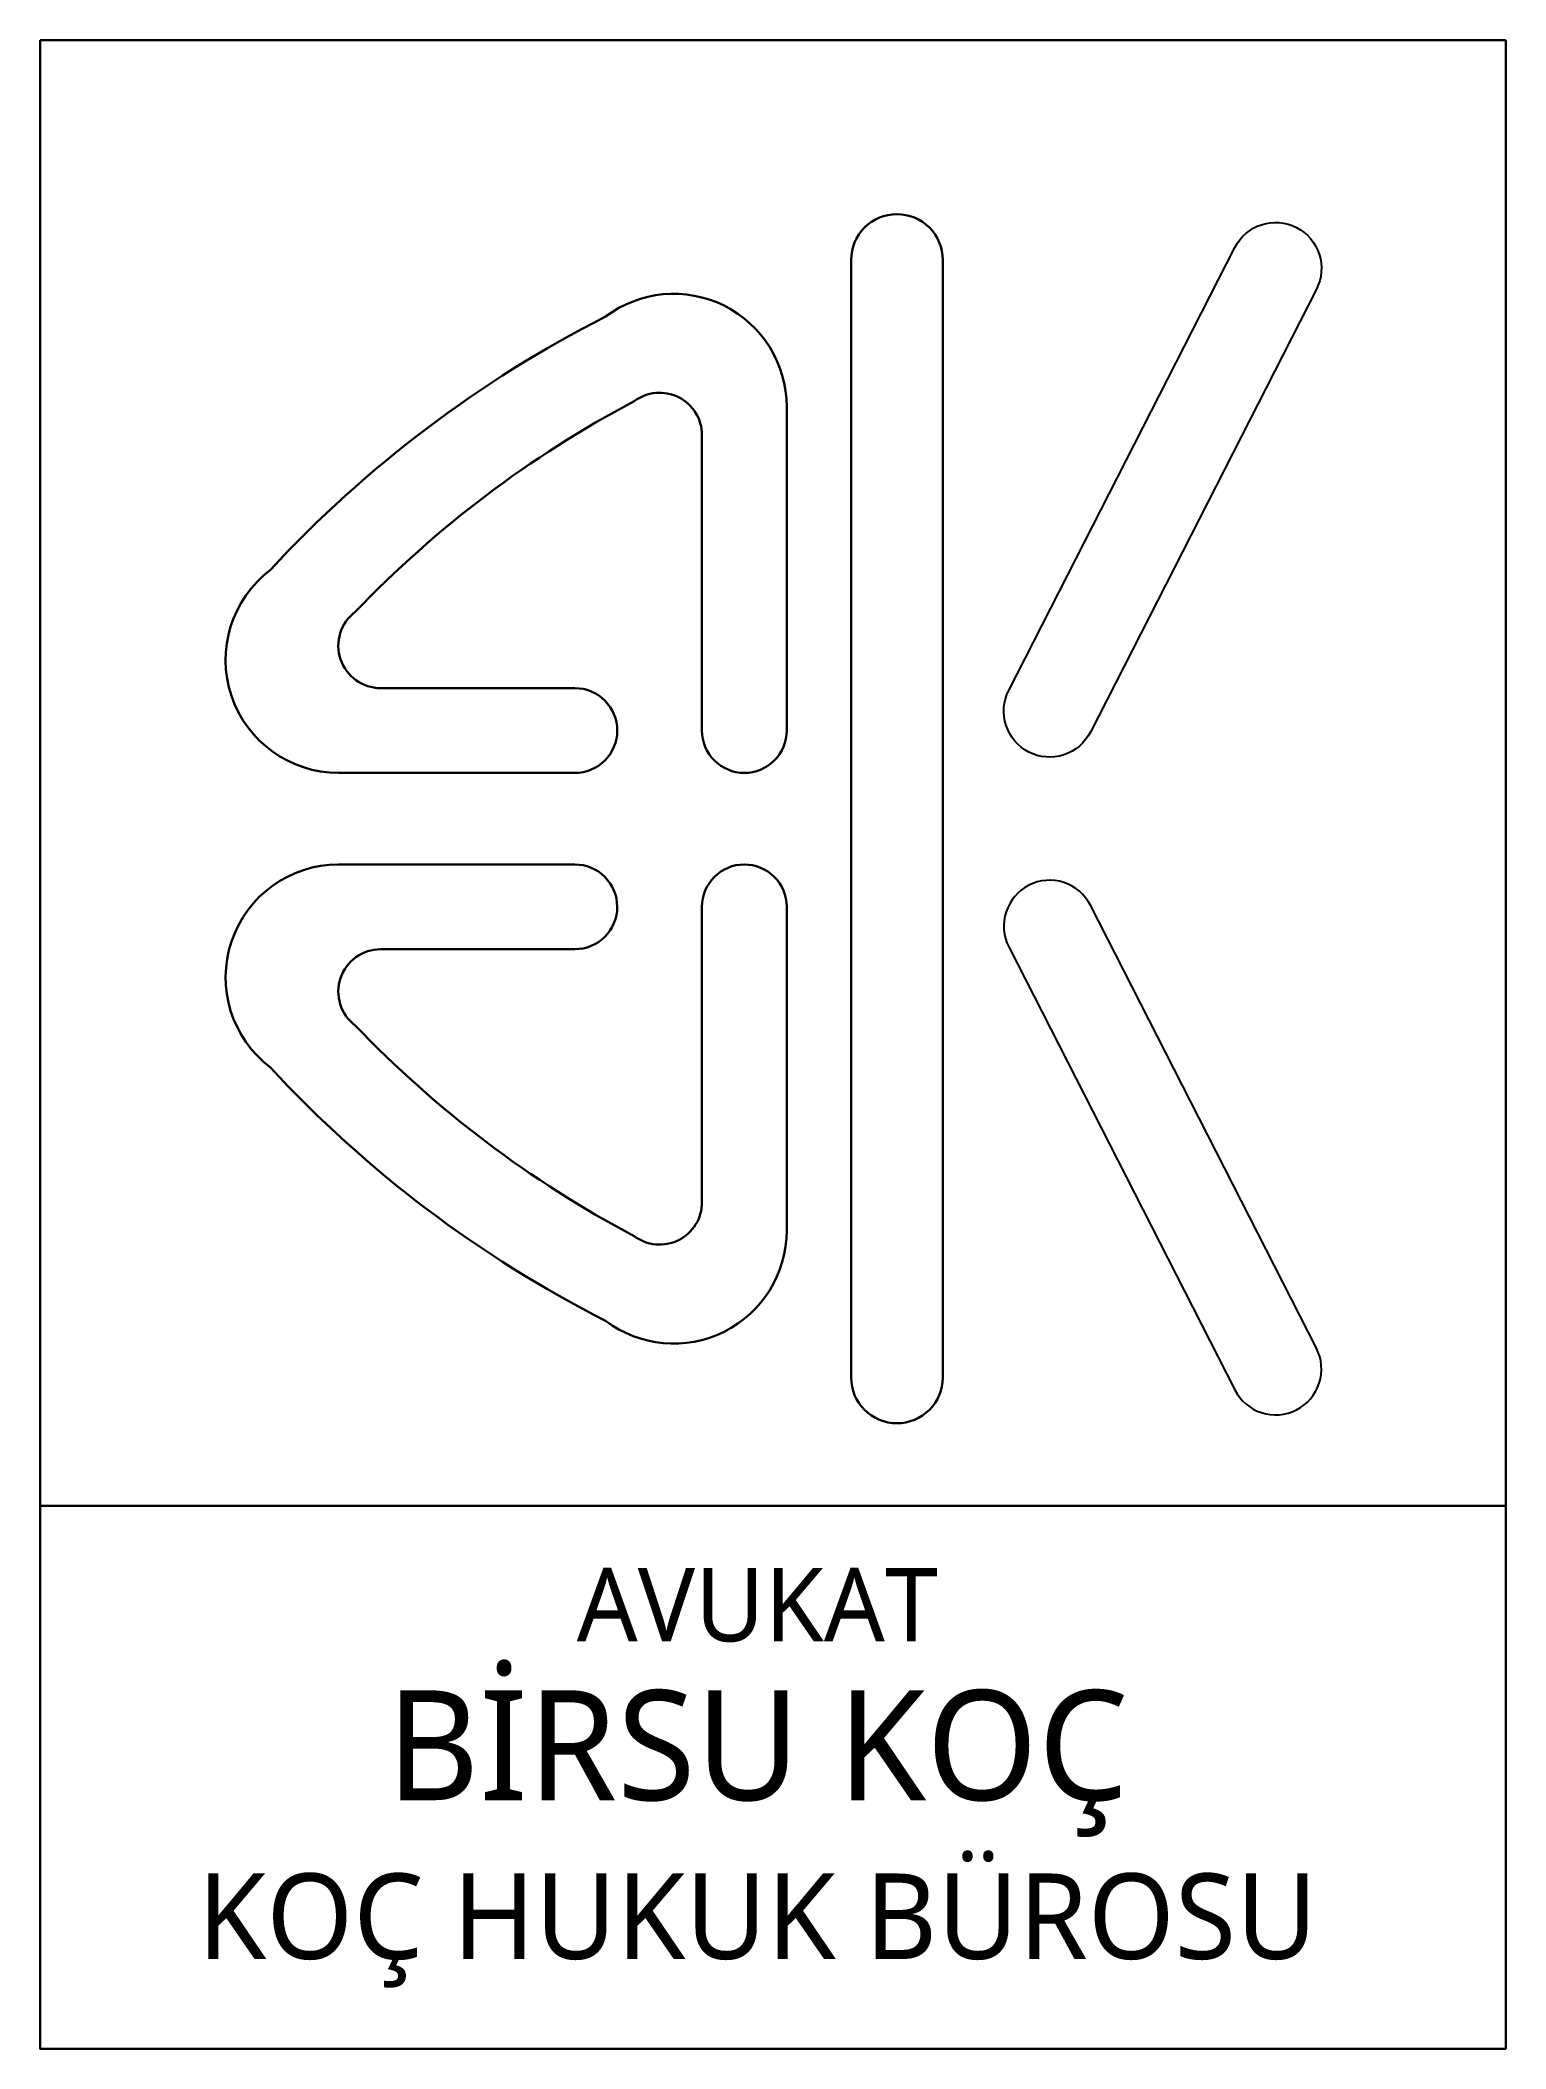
# Model space of a CAD drawing. Header units: millimetres. Extents: x 2931 to 5331, y 477 to 3766.
import ezdxf

# ---------------------------------------------------------------- set-up
doc = ezdxf.new("R2010")
doc.units = ezdxf.units.MM
doc.layers.add('anahat', color=7, linetype='Continuous', lineweight=30)
doc.styles.get("Standard").update_dxf_attribs({"font": 'arial.ttf'})

msp = doc.modelspace()

# ---------------------------------------------------------------- linework, layer by layer
for points in [[(4550.2, 2600.4), (4550.2, 2600.4, -0.414214), (4517.5, 2701.3), (4887.5, 3426.7, -0.414214), (4988.4, 3459.4), (4988.4, 3459.4, -0.414214), (5021.1, 3358.5), (4651.1, 2633.2, -0.414214)], [(4550.2, 2382.3), (4550.2, 2382.3, 0.414214), (4517.5, 2281.4), (4887.5, 1556, 0.414214), (4988.4, 1523.3), (4988.4, 1523.3, 0.414214), (5021.1, 1624.2), (4651.1, 2349.5, 0.414214)]]:
    msp.add_lwpolyline(points, format="xyb", close=True)
at = {"layer": 'anahat'}
for points in [[(2931.3, 3766.1), (2931.3, 1366.1), (5331.3, 1366.1), (5331.3, 3766.1), (2931.3, 3766.1)], [(2931.3, 1366.1), (2931.3, 477), (5331.3, 477), (5331.3, 1366.1)]]:
    msp.add_lwpolyline(points, dxfattribs=at)
msp.add_lwpolyline([(4409.3, 3406.3), (4409.3, 3406.3), (4409.3, 3406.3, 0.414214), (4334.3, 3481.3), (4334.3, 3481.3, 0.414214), (4259.3, 3406.3), (4259.3, 1576.3, 0.414214), (4334.3, 1501.3), (4334.3, 1501.3, 0.414214), (4409.3, 1576.3), (4409.3, 3406.3)], format="xyb", dxfattribs=at)
for points in [[(3308.4, 2898.9, -0.088826), (3857.2, 3313.4), (3857.2, 3313.4, -0.619225), (4153.7, 3165.9), (4153.7, 2635.7, -0.414214), (4084.3, 2566.3), (4084.3, 2566.3, -0.414214), (4015, 2635.7), (4015, 3119.4, 0.619225), (3903.8, 3174.8, 0.080613), (3447.1, 2829.8), (3447.1, 2829.8, 0.719452), (3488.9, 2705.1), (3806.9, 2705.1, -0.414214), (3876.2, 2635.7), (3876.2, 2635.7, -0.414214), (3806.9, 2566.3), (3419.9, 2566.3, -0.719452)], [(3308.4, 2083.8, 0.088826), (3857.2, 1669.2), (3857.2, 1669.2, 0.619225), (4153.7, 1816.8), (4153.7, 2347, 0.414214), (4084.3, 2416.3), (4084.3, 2416.3, 0.414214), (4015, 2347), (4015, 1863.3, -0.619225), (3903.8, 1807.9, -0.080613), (3447.1, 2152.9), (3447.1, 2152.9, -0.719452), (3488.9, 2277.6), (3806.9, 2277.6, 0.414214), (3876.2, 2347), (3876.2, 2347, 0.414214), (3806.9, 2416.3), (3419.9, 2416.3, 0.719452)]]:
    msp.add_lwpolyline(points, format="xyb", close=True, dxfattribs=at)

# ---------------------------------------------------------------- texts
at = {"insert": (4105.7, 920.6), "char_height": 120, "attachment_point": 5}
msp.add_mtext_dynamic_manual_height_columns('\\pxqc;{\\fSegoe UI Black|b0|i0|c0|p34;AVUKAT\\P\\H1.5x;BİRSU KOÇ\\P\\H0.77778x;KOÇ HUKUK BÜROSU}', width=2387.72, gutter_width=12.5, heights=[871.1], dxfattribs=at)

doc.saveas('drawing.dxf')
